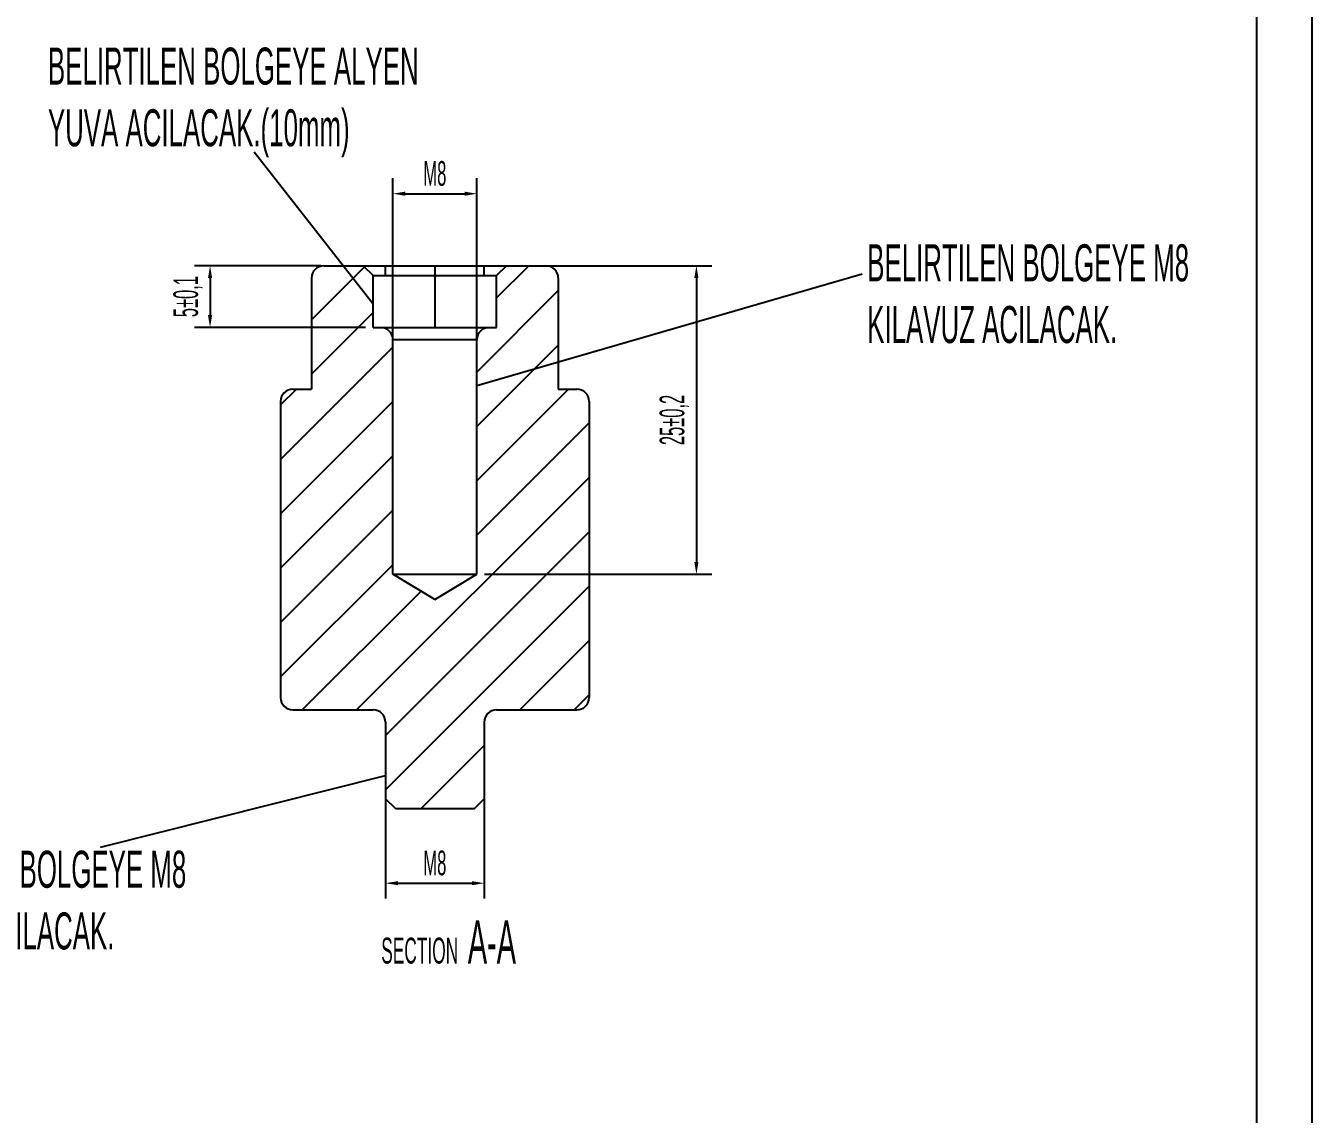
# Model space of a CAD drawing. Header units: millimetres. Extents: x 2093 to 2282, y -1513 to -1246.
# Drawn here: x 2177.4 to 2281.7, y -1424.8 to -1336.6 of the extents above; entities that cross this region are included whole.
import ezdxf

# ---------------------------------------------------------------- set-up
doc = ezdxf.new("R2010")
doc.units = ezdxf.units.MM
doc.header["$LTSCALE"] = 30.734
doc.header["$PDSIZE"] = 0.05
doc.linetypes.add('HIDDEN', pattern=[0.2, 0.1, -0.1])
doc.layers.get('0').update_dxf_attribs({"linetype": 'CONTINUOUS'})
doc.layers.get('Defpoints').update_dxf_attribs({"linetype": 'CONTINUOUS'})
doc.layers.add('DEFAULT_2', color=8, linetype='HIDDEN')
doc.styles.get("Standard").update_dxf_attribs({"font": 'txt', "width": 0.5})
doc.dimstyles.new('ISO-25', dxfattribs={"dimtxt": 2.5, "dimasz": 2.5, "dimexe": 1.25, "dimexo": 0.625, "dimtad": 1, "dimtxsty": 'Standard', "dimcen": 2.5, "dimadec": 0, "dimazin": 0, "dimtfac": 1, "dimtmove": 0, "dimatfit": 3, "dimfxl": 0, "dimarcsym": 0})

# ---------------------------------------------------------------- blocks, each defined once
blk = doc.blocks.new('*D32')
at = {"color": 3, "lineweight": -2}
for p, q in [((2201.34, -1356.06), (2191.12, -1356.06)), ((2192.37, -1357.06), (2192.37, -1360.06)), ((2204.96, -1361.06), (2191.12, -1361.06))]:
    blk.add_line(p, q, dxfattribs=at)
at = {"color": 3}
for points in [[(2192.54, -1357.06), (2192.2, -1357.06), (2192.37, -1356.06)], [(2192.2, -1360.06), (2192.54, -1360.06), (2192.37, -1361.06)]]:
    blk.add_solid(points, dxfattribs=at)
at = {"layer": 'Defpoints', "color": 0}
for p in [(2201.96, -1356.06), (2192.37, -1361.06), (2205.59, -1361.06)]:
    blk.add_point(p, dxfattribs=at)
at = {"color": 2, "insert": (2190.58, -1358.56), "char_height": 2, "attachment_point": 5, "rotation": 90}
blk.add_mtext('5%%p0,1', dxfattribs=at)
blk = doc.blocks.new('*D33')
at = {"color": 3, "lineweight": -2}
for p, q in [((2207.19, -1362.81), (2207.19, -1348.97)), ((2213.99, -1362.81), (2213.99, -1348.97)), ((2208.19, -1350.22), (2212.99, -1350.22))]:
    blk.add_line(p, q, dxfattribs=at)
at = {"color": 3}
for points in [[(2208.19, -1350.05), (2208.19, -1350.39), (2207.19, -1350.22)], [(2212.99, -1350.39), (2212.99, -1350.05), (2213.99, -1350.22)]]:
    blk.add_solid(points, dxfattribs=at)
at = {"layer": 'Defpoints', "color": 0}
for p in [(2213.99, -1350.22), (2207.19, -1363.44), (2213.99, -1363.44)]:
    blk.add_point(p, dxfattribs=at)
at = {"color": 2, "insert": (2210.59, -1348.59), "char_height": 2, "attachment_point": 5}
blk.add_mtext('M8', dxfattribs=at)
blk = doc.blocks.new('*D34')
at = {"color": 3, "lineweight": -2}
for p, q in [((2206.59, -1398.19), (2206.59, -1407.36)), ((2214.59, -1398.19), (2214.59, -1407.36)), ((2207.59, -1406.11), (2213.59, -1406.11))]:
    blk.add_line(p, q, dxfattribs=at)
at = {"color": 3}
for points in [[(2207.59, -1405.94), (2207.59, -1406.27), (2206.59, -1406.11)], [(2213.59, -1406.27), (2213.59, -1405.94), (2214.59, -1406.11)]]:
    blk.add_solid(points, dxfattribs=at)
at = {"layer": 'Defpoints', "color": 0}
for p in [(2206.59, -1397.56), (2214.59, -1397.56), (2214.59, -1406.11)]:
    blk.add_point(p, dxfattribs=at)
at = {"color": 2, "insert": (2210.59, -1404.48), "char_height": 2, "attachment_point": 5}
blk.add_mtext('M8', dxfattribs=at)
blk = doc.blocks.new('*D35')
at = {"color": 3, "lineweight": -2}
for p, q in [((2219.41, -1356.06), (2233.03, -1356.06)), ((2231.78, -1357.06), (2231.78, -1380.06)), ((2214.61, -1381.06), (2233.03, -1381.06))]:
    blk.add_line(p, q, dxfattribs=at)
at = {"color": 3}
for points in [[(2231.95, -1357.06), (2231.61, -1357.06), (2231.78, -1356.06)], [(2231.61, -1380.06), (2231.95, -1380.06), (2231.78, -1381.06)]]:
    blk.add_solid(points, dxfattribs=at)
at = {"layer": 'Defpoints', "color": 0}
for p in [(2218.78, -1356.06), (2213.99, -1381.06), (2231.78, -1381.06)]:
    blk.add_point(p, dxfattribs=at)
at = {"color": 2, "insert": (2229.99, -1368.56), "char_height": 2, "attachment_point": 5, "rotation": 90}
blk.add_mtext('25%%p0,2', dxfattribs=at)

msp = doc.modelspace()

# ---------------------------------------------------------------- hatches: boundary and pattern name
at = {"linetype": 'Continuous'}
h = msp.add_hatch(dxfattribs=at)
h.set_pattern_fill('A', color=2, scale=3.118255, angle=45, style=0, pattern_type=0)
h.set_pattern_definition([(45, (877.1705, -1074.248), (-2.2049395, 2.2049395), [])])
edge = h.paths.add_edge_path()
edge.add_line((2207.39, -1400.06), (2213.79, -1400.06))
edge.add_line((2207.39, -1400.06), (2206.59, -1399.26))
edge.add_line((2206.59, -1393.06), (2206.59, -1399.26))
edge.add_arc((2205.59, -1393.06), 1, 0, 90)
edge.add_line((2199.09, -1392.06), (2205.59, -1392.06))
edge.add_arc((2199.09, -1391.06), 1, 180, 270)
edge.add_line((2198.09, -1367.06), (2198.09, -1391.06))
edge.add_arc((2199.09, -1367.06), 1, 90, 180)
edge.add_line((2199.09, -1366.06), (2200.59, -1366.06))
edge.add_line((2200.59, -1357.06), (2200.59, -1366.06))
edge.add_arc((2201.59, -1357.06), 1, 90, 180)
edge.add_line((2201.59, -1356.06), (2204.79, -1356.06))
edge.add_line((2204.79, -1356.06), (2205.59, -1356.86))
edge.add_line((2205.59, -1361.06), (2205.59, -1356.86))
edge.add_line((2205.59, -1361.06), (2206.19, -1361.06))
edge.add_arc((2206.19, -1362.06), 1, 0, 90)
edge.add_line((2207.19, -1381.06), (2207.19, -1362.06))
edge.add_line((2210.59, -1383.103), (2207.19, -1381.06))
edge.add_line((2210.59, -1383.103), (2213.99, -1381.06))
edge.add_line((2213.99, -1381.06), (2213.99, -1362.06))
edge.add_arc((2214.99, -1362.06), 1, 90, 180)
edge.add_line((2214.99, -1361.06), (2215.59, -1361.06))
edge.add_line((2215.59, -1361.06), (2215.59, -1356.86))
edge.add_line((2216.39, -1356.06), (2215.59, -1356.86))
edge.add_line((2216.39, -1356.06), (2219.59, -1356.06))
edge.add_arc((2219.59, -1357.06), 1, 0, 90)
edge.add_line((2220.59, -1357.06), (2220.59, -1366.06))
edge.add_line((2220.59, -1366.06), (2222.09, -1366.06))
edge.add_arc((2222.09, -1367.06), 1, 0, 90)
edge.add_line((2223.09, -1367.06), (2223.09, -1391.06))
edge.add_arc((2222.09, -1391.06), 1, 270, 360)
edge.add_line((2215.59, -1392.06), (2222.09, -1392.06))
edge.add_arc((2215.59, -1393.06), 1, 90, 180)
edge.add_line((2214.59, -1393.06), (2214.59, -1399.26))
edge.add_line((2213.79, -1400.06), (2214.59, -1399.26))

# ---------------------------------------------------------------- linework, layer by layer
at = {"color": 7, "linetype": 'Continuous'}
for p, q in [((2281.689, -1513.074), (2281.689, -1245.774)), ((2277.189, -1508.574), (2277.189, -1250.274)), ((2201.59, -1356.06), (2219.59, -1356.06)), ((2204.79, -1356.06), (2205.59, -1356.86)), ((2210.59, -1356.06), (2210.59, -1361.06)), ((2216.39, -1356.06), (2215.59, -1356.86)), ((2200.59, -1357.06), (2200.59, -1366.06)), ((2205.59, -1361.06), (2205.59, -1356.86)), ((2205.59, -1356.86), (2215.59, -1356.86)), ((2215.59, -1361.06), (2215.59, -1356.86)), ((2220.59, -1357.06), (2220.59, -1366.06)), ((2205.59, -1361.06), (2215.59, -1361.06)), ((2207.19, -1381.06), (2207.19, -1362.06)), ((2213.99, -1362.06), (2207.19, -1362.06)), ((2213.99, -1381.06), (2213.99, -1362.06)), ((2199.09, -1366.06), (2200.59, -1366.06)), ((2220.59, -1366.06), (2222.09, -1366.06)), ((2198.09, -1367.06), (2198.09, -1391.06)), ((2223.09, -1367.06), (2223.09, -1391.06)), ((2210.59, -1383.103), (2207.19, -1381.06)), ((2207.19, -1381.06), (2213.99, -1381.06)), ((2210.59, -1383.103), (2213.99, -1381.06)), ((2199.09, -1392.06), (2205.59, -1392.06)), ((2215.59, -1392.06), (2222.09, -1392.06)), ((2206.59, -1393.06), (2206.59, -1399.26)), ((2214.59, -1393.06), (2214.59, -1399.26)), ((2207.39, -1400.06), (2206.59, -1399.26)), ((2207.39, -1400.06), (2213.79, -1400.06)), ((2213.79, -1400.06), (2214.59, -1399.26))]:
    msp.add_line(p, q, dxfattribs=at)
at = {"color": 1}
for p, q in [((2205.59, -1359.172), (2195.943, -1346.845)), ((2213.99, -1365.777), (2245.228, -1356.708)), ((2183.491, -1403.197), (2206.59, -1397.368))]:
    msp.add_line(p, q, dxfattribs=at)
at = {"color": 7, "linetype": 'Continuous'}
for centre, start, end in [((2201.59, -1357.06), 90, 180), ((2219.59, -1357.06), 0, 90), ((2206.19, -1362.06), 0, 90), ((2214.99, -1362.06), 90, 180), ((2199.09, -1367.06), 90, 180), ((2222.09, -1367.06), 0, 90), ((2199.09, -1391.06), 180, 270), ((2222.09, -1391.06), 270, 0), ((2205.59, -1393.06), 0, 90), ((2215.59, -1393.06), 90, 180)]:
    msp.add_arc(centre, 1, start, end, dxfattribs=at)
at = {"layer": 'DEFAULT_2', "color": 8, "linetype": 'HIDDEN'}
for p, q in [((2206.59, -1356.86), (2206.59, -1356.06)), ((2214.59, -1356.86), (2214.59, -1356.06))]:
    msp.add_line(p, q, dxfattribs=at)

# ---------------------------------------------------------------- texts
at = {"char_height": 3, "attachment_point": 1}
for s, insert, width in [('{\\f@Arial Unicode MS|b0|i0|c162|p34;{\\C1;BELIRTILEN BOLGEYE ALYEN YUVA ACILACAK.(10mm)}}', (2179.231, -1338.377), 34.10863), ('{\\f@Arial Unicode MS|b0|i0|c162|p34;{\\C1;BELIRTILEN BOLGEYE M8 \\PKILAVUZ ACILACAK. }}', (2245.625, -1354.322), 194.0496), ('{\\f@Arial Unicode MS|b0|i0|c162|p34;{\\C1;BELIRTILEN BOLGEYE M8 \\PKILAVUZ ACILACAK. }}', (2164.36, -1403.475), 194.0496)]:
    msp.add_mtext(s, dxfattribs=dict(at, insert=insert, width=width))
at = {"color": 2, "linetype": 'Continuous', "insert": (2217.162, -1409.12), "char_height": 2.1, "width": 14.7, "attachment_point": 3, "line_spacing_factor": 0.9}
msp.add_mtext('SECTION  \\H3.5;A-A', dxfattribs=at)

# ---------------------------------------------------------------- dimensions: what is measured, and where the dimension line sits
for base, p1, p2, picture, middle in [((2213.99, -1350.219), (2207.19, -1363.437), (2213.99, -1363.437), '*D33', (2210.59, -1348.594)), ((2214.59, -1406.106), (2206.59, -1397.563), (2214.59, -1397.563), '*D34', (2210.59, -1404.481))]:
    dim = msp.add_linear_dim(base=base, p1=p1, p2=p2, text='M8', dimstyle='ISO-25', override={"dimtxt": 2, "dimasz": 1, "dimclrd": 3, "dimclre": 3, "dimclrt": 2, "dimtol": 1, "dimtp": 0.1, "dimtm": 0.1, "dimtofl": 0})
    dim.commit()
    dim.dimension.update_dxf_attribs({"geometry": picture, "text_midpoint": middle})
for base, p1, p2, override, picture, middle in [((2192.369, -1361.06), (2201.961, -1356.06), (2205.59, -1361.06), {"dimtxt": 2, "dimasz": 1, "dimclrd": 3, "dimclre": 3, "dimclrt": 2, "dimtol": 1, "dimtp": 0.1, "dimtm": 0.1, "dimtofl": 0}, '*D32', (2190.577, -1358.56)), ((2231.78, -1381.06), (2218.782, -1356.06), (2213.99, -1381.06), {"dimtxt": 2, "dimasz": 1, "dimclrd": 3, "dimclre": 3, "dimclrt": 2, "dimtol": 1, "dimtp": 0.2, "dimtm": 0.2, "dimtofl": 0}, '*D35', (2229.988, -1368.56))]:
    dim = msp.add_linear_dim(base=base, p1=p1, p2=p2, angle=90, dimstyle='ISO-25', override=override)
    dim.commit()
    dim.dimension.update_dxf_attribs({"geometry": picture, "text_midpoint": middle})

doc.saveas('drawing.dxf')
